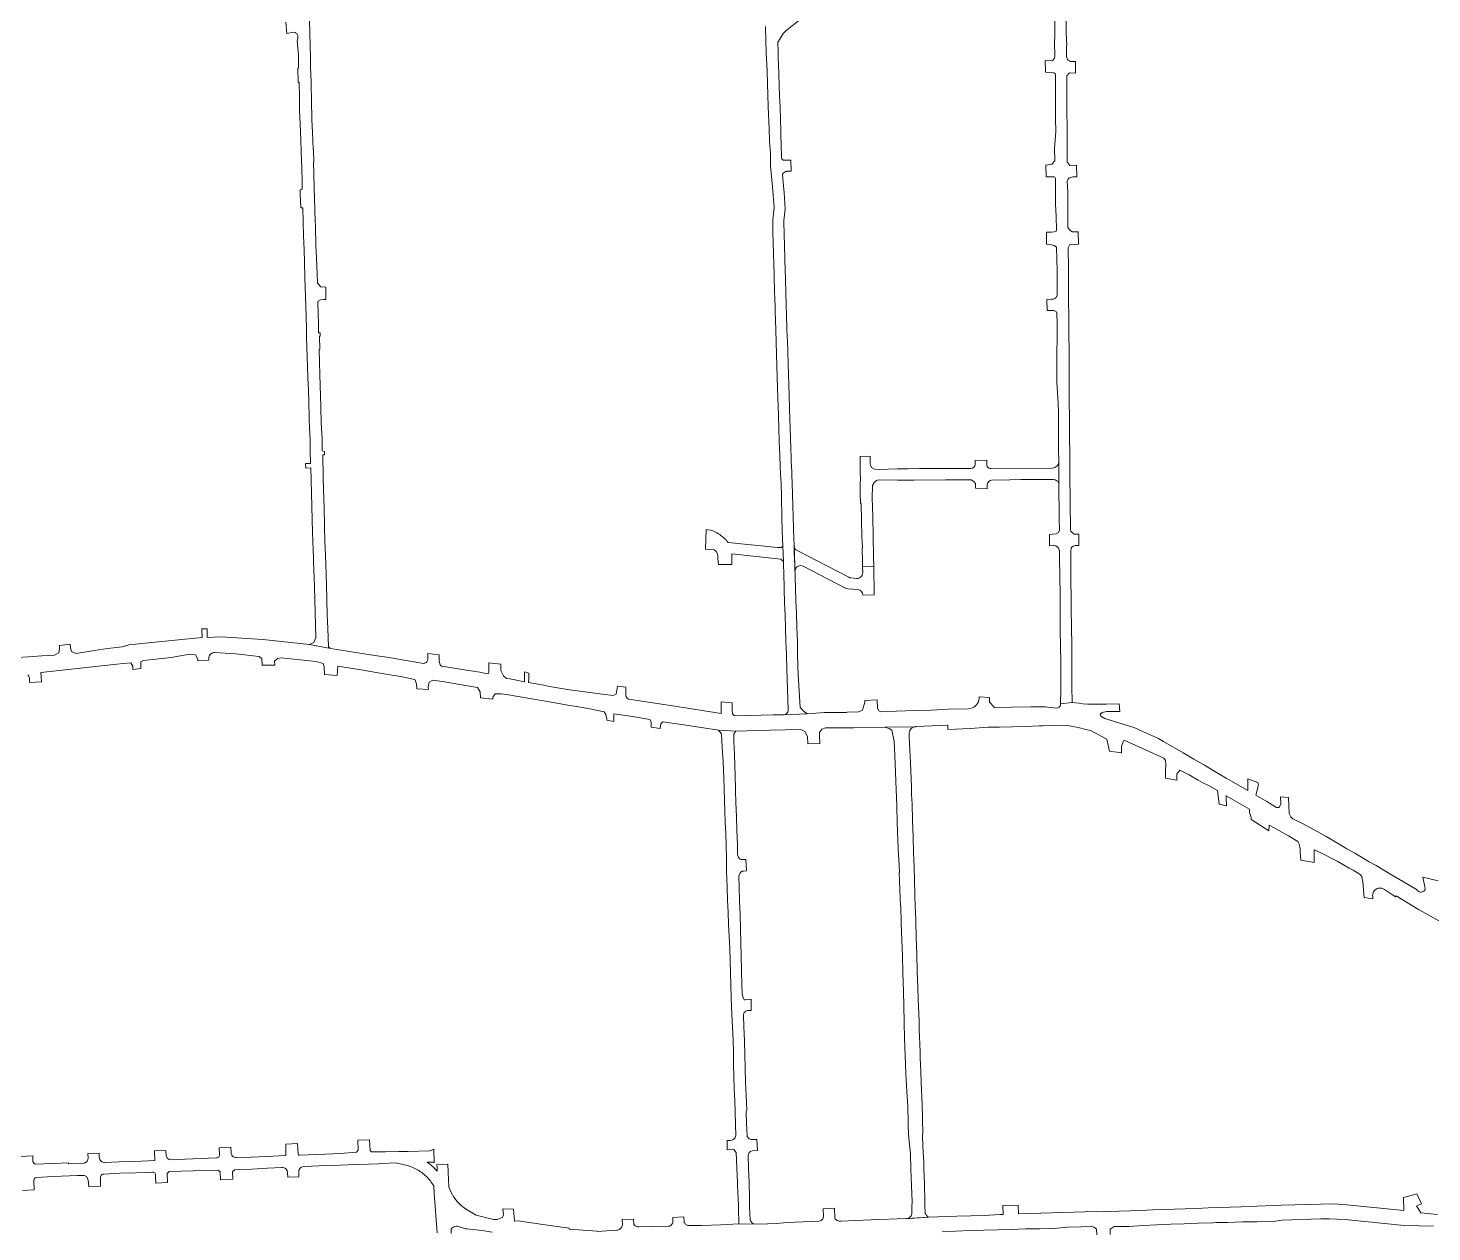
# Model space of a CAD drawing. Header units: inches. Extents: x 704148 to 723432, y 7075344 to 7101810.
# Drawn here: x 708689 to 710203, y 7090242 to 7091541 of the extents above; entities that cross this region are included whole.
import ezdxf

# ---------------------------------------------------------------- set-up
doc = ezdxf.new("R2010")
doc.units = ezdxf.units.IN
doc.header["$MEASUREMENT"] = 0
doc.layers.add('gisdb.gisadmin', color=7, linetype='Continuous', lineweight=9, true_color=0xccf5fc)

msp = doc.modelspace()

# ---------------------------------------------------------------- linework, layer by layer
at = {"layer": 'gisdb.gisadmin'}
for points in [[(708991.7751, 7091554.5661), (708992.4874, 7091538.8169), (708993.189, 7091518.8615), (708993.3454, 7091513.007), (708993.5278, 7091498.8293), (708993.9951, 7091482.7159), (708994.5129, 7091460.3981), (708994.8458, 7091445.3585), (708994.937, 7091442.3691), (708995.2094, 7091434.8899), (708995.4851, 7091428.7499), (708996.3188, 7091410.1735), (708996.56, 7091410.18), (708996.87, 7091396.37), (708996.7222, 7091396.37), (708997.0796, 7091383.0324), (708997.437, 7091369.6934), (708997.8566, 7091356.0925), (708998.1236, 7091347.6088), (708998.1284, 7091347.4052), (708998.2041, 7091342.6101), (708998.6766, 7091326.6171), (708999.2727, 7091306.6142), (708999.6847, 7091293.6201), (708999.7054, 7091292.9837), (709000.51, 7091275.84), (709000.99, 7091265.72), (709004.59, 7091261.76), (709009.8461, 7091261.5945), (709009.8461, 7091248.3501), (709007.82, 7091248.3), (709004.09, 7091247.8), (709001.8, 7091246.32), (709001.1259, 7091245.1766), (709001.5644, 7091232.7625), (709001.896, 7091222.413), (709002.1539, 7091212.17), (709003.74, 7091212.17), (709003.86, 7091208.67), (709003.26, 7091208.66), (709003.47, 7091194.44), (709002.6214, 7091194.428), (709003.0272, 7091180.3886), (709003.4666, 7091167.1621), (709004.5904, 7091132.4659), (709005.0432, 7091114.787), (709005.2851, 7091109.5433), (709005.8365, 7091097.4602), (709006.1229, 7091085.0709), (709008.37, 7091084.39), (709008.46, 7091080.55), (709006.71, 7091080.51), (709007.0601, 7091056.5179), (709007.116, 7091053.6091), (709007.2617, 7091046.0256), (709007.7145, 7091031.5325), (709007.9699, 7091024.9988), (709008.3968, 7091002.5423), (709008.8548, 7090987.5494), (709009.4041, 7090972.5643), (709010.154, 7090951.8934), (709010.5105, 7090940.583), (709011.4785, 7090907.9604), (709011.9121, 7090893.2971), (709012.7454, 7090873.4532), (709013.3954, 7090872.8082), (709014.171, 7090872.2516), (709015.0827, 7090871.8084), (708992.32, 7090876.22), (708997.08, 7090878.07), (708999.2, 7090883.37), (708997.57, 7090938.49), (708996.72, 7090965.46), (708996.6, 7090967.64), (708996.53, 7090968.89), (708995.5, 7090996.99), (708994.9722, 7091024.7517), (708994.38, 7091039.74), (708993.86, 7091066.81), (708988.351, 7091066.3359), (708988.1407, 7091071.1594), (708993.44, 7091071.4), (708993.11, 7091085.47), (708992.84, 7091097.16), (708992.6, 7091102.42), (708991.87, 7091118.24), (708991.79, 7091122.31), (708991.53, 7091135.38), (708991.05, 7091152.2), (708990.88, 7091155.32), (708990.17, 7091175.26), (708989.55, 7091196.71), (708989.23, 7091208.52), (708988.98, 7091220.05), (708988.76, 7091225.56), (708988.662, 7091229.77), (708987.885, 7091251.769), (708987.4, 7091271.77), (708986.84, 7091288.64), (708986.41, 7091301.84), (708985.89, 7091316.87), (708985.37, 7091332), (708985.13, 7091347.2), (708982.83, 7091347.13), (708982.14, 7091361.96), (708982.12, 7091366.01), (708984.49, 7091367.54), (708984.2644, 7091375.9615), (708983.8921, 7091389.8565), (708983.41, 7091407.85), (708982.82, 7091421), (708982.08, 7091437.48), (708981.63, 7091452.24), (708981.41, 7091467.39), (708981, 7091482.36), (708980.12, 7091482.31), (708979.57, 7091497.75), (708980.54, 7091497.79), (708980.35, 7091512.66), (708978.94, 7091527.38), (708979.66, 7091529.3), (708979.88, 7091530.26), (708979.79, 7091532.24), (708979.34, 7091533.69), (708978.67, 7091535.02), (708977.3385, 7091535.9406), (708976.758, 7091536.2724), (708974.82, 7091536.78), (708967.7084, 7091535.0054), (708966.6478, 7091547.3787)], [(709808.73, 7091548.42), (709808.85, 7091535.34), (709809.26, 7091522.46), (709808.9376, 7091522.4669), (709809.1987, 7091510.1428), (709809.33, 7091509.01), (709810.1, 7091507.39), (709810.72, 7091506.54), (709811.41, 7091505.96), (709812.15, 7091505.52), (709813.27, 7091505.15), (709814.45, 7091504.92), (709818.7015, 7091504.8522), (709818.7711, 7091492.5572), (709813.46, 7091492.62), (709812.64, 7091492.48), (709812, 7091492.24), (709811.38, 7091491.8), (709809.98, 7091490.36), (709809.527, 7091489.7258), (709809.33, 7091456.83), (709809.61, 7091428.85), (709809.92, 7091395.95), (709810.3518, 7091395.4875), (709812.73, 7091392.94), (709820.009, 7091393.0216), (709820.2757, 7091380.644), (709815.84, 7091380.54), (709811.46, 7091379.08), (709810.6051, 7091377.6516), (709809.82, 7091376.34), (709810.37, 7091363.96), (709810.55, 7091351.02), (709810.55, 7091325.82), (709811.5927, 7091324.3132), (709812.19, 7091323.45), (709815.29, 7091321.08), (709821.5584, 7091321.1264), (709821.8417, 7091307.9824), (709812.61, 7091307.46), (709811.5766, 7091305.56), (709810.69, 7091303.93), (709811.091, 7091281.5787), (709811.11, 7091280.17), (709811.2, 7091267.93), (709811.28, 7091255.93), (709811.35, 7091244.1), (709811.49, 7091232.05), (709811.61, 7091220), (709811.72, 7091208.11), (709811.87, 7091195.68), (709811.9767, 7091187.1484), (709811.93, 7091154.06), (709812.08, 7091137.05), (709812.38, 7091122.03), (709812.78, 7091059.86), (709813.43, 7090999.81), (709813.8645, 7090998.2889), (709814.7, 7090997.13), (709817.33, 7090995.21), (709818.72, 7090995.01), (709822.475, 7090995.0711), (709822.475, 7090982.769), (709818.79, 7090982.75), (709817.34, 7090982.49), (709816.15, 7090981.96), (709814.96, 7090981.14), (709814.06, 7090979.85), (709813.9574, 7090979.4122), (709813.61, 7090977.93), (709813.62, 7090966.05), (709813.75, 7090953.9), (709813.87, 7090941.61), (709814.03, 7090929.47), (709814.2311, 7090914.4713), (709814.751, 7090875.0452), (709814.84, 7090869.85), (709814.8539, 7090861.516), (709814.86, 7090857.85), (709814.76, 7090845.81), (709814.83, 7090830.81), (709815.22, 7090813.37), (709802.72, 7090812.03), (709802.8691, 7090826.7477), (709802.8894, 7090828.441), (709802.7791, 7090843.3182), (709802.8223, 7090860.0532), (709802.7266, 7090871.0188), (709802.2355, 7090894.9774), (709802.23, 7090900.5017), (709802.231, 7090913.7671), (709802.2089, 7090916.0434), (709802.04, 7090927.14), (709801.7633, 7090952.4766), (709801.6211, 7090965.8795), (709801.46, 7090976.71), (709800.89, 7090979.19), (709799.81, 7090980.61), (709798.71, 7090981.65), (709797.5, 7090982.39), (709796.29, 7090982.63), (709795.37, 7090982.68), (709790.8005, 7090982.6254), (709790.6645, 7090994.7987), (709798.05, 7090995.32), (709800.31, 7090996.88), (709801.4338, 7090999.2935), (709801.2684, 7091011.7893), (709801.1058, 7091024.7196), (709800.9448, 7091037.8397), (709800.9008, 7091043.6855), (709800.87, 7091046.29), (709800.73, 7091050.25), (709800.6926, 7091072.6316), (709800.56, 7091087.3), (709800.36, 7091117.13), (709800.29, 7091126.81), (709799.96, 7091136.22), (709798.5876, 7091159.0201), (709798.6113, 7091167.0454), (709798.615, 7091168.3121), (709798.6234, 7091171.1701), (709798.64, 7091176.78), (709798.97, 7091220.38), (709798.58, 7091234.57), (709795.44, 7091236.32), (709788.0172, 7091236.4074), (709787.9333, 7091248.3984), (709792.76, 7091248.42), (709795.15, 7091248.58), (709796.36, 7091249.27), (709797.38, 7091250.1), (709798.27, 7091251.29), (709798.485, 7091251.7401), (709799.02, 7091252.86), (709798.9179, 7091273.1327), (709798.89, 7091278.69), (709798.79, 7091291.65), (709798.32, 7091304.56), (709795.84, 7091306.6), (709791.32, 7091307.73), (709787.5177, 7091307.7862), (709787.4254, 7091320.9783), (709792.71, 7091321.04), (709795.84, 7091321.17), (709797.36, 7091321.5), (709798, 7091322.08), (709798.16, 7091323.04), (709797.91, 7091338.25), (709797.02, 7091350.86), (709797.06, 7091364.03), (709797.1, 7091378.83), (709796.98, 7091379.59), (709796.41, 7091380.21), (709795.59, 7091380.58), (709794.38, 7091380.71), (709787.0085, 7091380.5532), (709786.9192, 7091393.319), (709793.29, 7091394.31), (709796.48, 7091397.79), (709796.17, 7091411.22), (709797.49, 7091429.31), (709797.03, 7091443.35), (709797.17, 7091457.33), (709797.22, 7091464.47), (709797.11, 7091490.88), (709796.93, 7091491.7), (709796.58, 7091492.16), (709796.15, 7091492.47), (709794.94, 7091492.87), (709786.2191, 7091493.3536), (709786.1314, 7091505.8889), (709793.79, 7091505.84), (709795.95, 7091508.48), (709796.49, 7091510.2), (709796.49, 7091514.52), (709796.08, 7091522.4), (709796.64, 7091535.4), (709796.6295, 7091536.8877), (709796.1349, 7091560.226)], [(709519.9777, 7091548.9463), (709508.1323, 7091539.6171), (709506.5117, 7091538.2803), (709503.65, 7091535.61), (709497.65, 7091525.99), (709497.89, 7091514.66), (709497.99, 7091509.68), (709498.71, 7091492.55), (709498.72, 7091490.94), (709499.1289, 7091479.4473), (709499.55, 7091467.61), (709499.96, 7091455.81), (709500.72, 7091429.98), (709500.87, 7091425.95), (709501.24, 7091413.97), (709501.3512, 7091410.4536), (709501.6383, 7091407.0196), (709501.6321, 7091401.5746), (709501.65, 7091401.01), (709502.07, 7091400.04), (709502.8, 7091399.15), (709503.51, 7091398.58), (709504.5, 7091398.46), (709511.7039, 7091398.4881), (709511.9217, 7091386.6187), (709507.7868, 7091386.5487), (709507.5803, 7091386.538), (709507.3743, 7091386.5201), (709507.169, 7091386.4952), (709506.9647, 7091386.4631), (709506.7616, 7091386.4241), (709506.56, 7091386.378), (709506.3601, 7091386.325), (709506.1622, 7091386.2651), (709505.9664, 7091386.1985), (709505.7731, 7091386.1251), (709505.5824, 7091386.0451), (709505.3946, 7091385.9585), (709505.2099, 7091385.8655), (709505.0285, 7091385.7662), (709504.8507, 7091385.6606), (709504.6766, 7091385.549), (709504.5065, 7091385.4315), (709504.3405, 7091385.3081), (709504.1789, 7091385.1791), (709504.0218, 7091385.0446), (709503.8695, 7091384.9047), (709503.7221, 7091384.7597), (709503.5798, 7091384.6096), (709503.4428, 7091384.4547), (709503.3112, 7091384.2952), (709503.1852, 7091384.1312), (709503.0649, 7091383.963), (709502.9505, 7091383.7907), (709502.8421, 7091383.6146), (709502.7399, 7091383.4349), (709502.6439, 7091383.2517), (709502.5544, 7091383.0653), (709502.5184, 7091382.9832), (709503.7207, 7091370.9312), (709504.3518, 7091363.2608), (709505.5294, 7091346.0413), (709504.756, 7091339.4036), (709504.0599, 7091333.4286), (709504.06, 7091330.41), (709504.39, 7091319.74), (709504.7021, 7091305.5621), (709505.0499, 7091293.2482), (709505.1634, 7091289.2299), (709505.3767, 7091281.6791), (709505.7293, 7091269.1061), (709506.0898, 7091256.116), (709506.11, 7091255.64), (709506.69, 7091242.83), (709507.04, 7091230.09), (709507.41, 7091216.81), (709507.7887, 7091207.4438), (709507.93, 7091203.95), (709508.35, 7091191.87), (709508.79, 7091178.79), (709508.8324, 7091178.791), (709509.7172, 7091145.169), (709510.29, 7091130), (709511.28, 7091098.9), (709511.3755, 7091096.1055), (709511.43, 7091094.51), (709511.5342, 7091091.5072), (709512.14, 7091074.04), (709512.55, 7091062.18), (709512.7179, 7091057.3942), (709513.0258, 7091051.074), (709513.0563, 7091049.9227), (709513.4, 7091038.11), (709513.81, 7091025.82), (709514.18, 7091014.17), (709514.5, 7091001.72), (709514.9065, 7090989.7269), (709515.1082, 7090983.9172), (709515.897, 7090960.8121), (709517.1523, 7090924.0405), (709517.6646, 7090909.0611), (709518.1601, 7090894.5696), (709518.67, 7090879.66), (709518.7851, 7090866.0979), (709519.191, 7090852.5769), (709519.4834, 7090843.5603), (709521.79, 7090807.94), (709524.0989, 7090805.3995), (709525.08, 7090804.32), (709529.2527, 7090801.4245), (709504.57, 7090800.13), (709505.8, 7090800.64), (709506.8, 7090801.47), (709507.62, 7090802.33), (709508.23, 7090803.4), (709508.57, 7090804.42), (709508.6098, 7090804.7149), (709508.74, 7090805.68), (709507.27, 7090849.76), (709506.8, 7090865.44), (709506.35, 7090879.59), (709505.88, 7090893.76), (709505.36, 7090907.46), (709504.83, 7090921.42), (709504.53, 7090935.45), (709504.09, 7090954.55), (709503.8751, 7090960.2149), (709503.6704, 7090965.6114), (709503.6681, 7090965.6128), (709503.0419, 7090981.9573), (709502.7386, 7090989.8553), (709502.39, 7090998.9), (709501.92, 7091012.71), (709501.38, 7091035.8), (709501.04, 7091050.49), (709500.95, 7091054.15), (709500.24, 7091066.91), (709499.66, 7091081.16), (709499.14, 7091094.6), (709498.68, 7091109.89), (709498.28, 7091123.12), (709497.41, 7091152.3), (709496.11, 7091189.29), (709495.38, 7091214.71), (709495.0282, 7091226.7054), (709494.7937, 7091234.7024), (709494.6765, 7091238.7007), (709494.23, 7091250.9), (709494.1285, 7091254.8987), (709493.5836, 7091274.1881), (709493.2248, 7091286.8861), (709492.9565, 7091296.3835), (709492.8859, 7091298.8829), (709492.6318, 7091307.8805), (709492.5611, 7091310.3798), (709492.547, 7091310.8797), (709492.307, 7091319.3774), (709492.2222, 7091322.3766), (709492.21, 7091322.81), (709492.05, 7091334.04), (709493.61, 7091347.43), (709491.78, 7091369.74), (709489.53, 7091392.2933), (709489.68, 7091406.02), (709488.6, 7091418.94), (709488.38, 7091432.3), (709487.23, 7091456.36), (709486.83, 7091468.94), (709486.46, 7091480.93), (709486.03, 7091494.84), (709485.03, 7091514.69), (709484.7, 7091527.58), (709484.42, 7091542.84)], [(708665.46, 7090861.36), (708689.11, 7090862.62), (708703.33, 7090863.75), (708717.23, 7090864.65), (708721.8, 7090867.08), (708722.71, 7090871.65), (708722.5761, 7090875.0002), (708734.1208, 7090876.3353), (708734.37, 7090872.5), (708735.44, 7090868.51), (708740.65, 7090866.51), (708760.18, 7090869.49), (708774.38, 7090871.66), (708790.12, 7090873.68), (708797.38, 7090875.79), (708822.35, 7090878.26), (708847.49, 7090880.76), (708876.597, 7090883.584), (708876.2793, 7090892.7578), (708876.2749, 7090892.8867), (708881.791, 7090893.0591), (708881.96, 7090883.72), (708896.94, 7090884.41), (708942.11, 7090881.33), (708992.32, 7090876.22), (709015.0827, 7090871.8084), (709032.7818, 7090868.9072), (709048.9009, 7090866.2649), (709065.4234, 7090863.8665), (709078.35, 7090861.99), (709087.97, 7090860.34), (709103.149, 7090857.7395), (709115.2072, 7090855.6713), (709116.0206, 7090855.757), (709116.8096, 7090855.9725), (709117.5536, 7090856.3121), (709118.2333, 7090856.767), (709118.831, 7090857.3253), (709119.3311, 7090857.9726), (709119.7205, 7090858.6918), (709119.9892, 7090859.4643), (709120.13, 7090860.27), (709119.823, 7090866.3285), (709132.0303, 7090865.0657), (709132.34, 7090858), (709133.28, 7090853.95), (709134.8756, 7090852.8585), (709166.3886, 7090847.6566), (709176.088, 7090846.0612), (709178.9626, 7090845.3176), (709185.1299, 7090844.5567), (709185.94, 7090845.88), (709185.8545, 7090856.1731), (709198.7264, 7090854.8415), (709198.9, 7090847.94), (709201.45, 7090842.2), (709204.96, 7090839.48), (709208.48, 7090838.84), (709224.4, 7090835.95), (709224.19, 7090840.68), (709224.1042, 7090846.4878), (709229.0632, 7090845.2698), (709228.92, 7090839.12), (709228.74, 7090835.16), (709245.13, 7090832.18), (709251.2301, 7090830.769), (709261.9811, 7090828.9116), (709272.9252, 7090827.0216), (709286.93, 7090825.41), (709305.47, 7090823), (709319.81, 7090821.13), (709323.32, 7090822.4), (709324.4342, 7090831.0823), (709333.422, 7090829.8839), (709333.48, 7090821.31), (709333.68, 7090820.44), (709334.05, 7090819.48), (709334.8, 7090818.5), (709335.57, 7090817.67), (709336.59, 7090817.08), (709386.5411, 7090809.6656), (709436.5698, 7090801.4466), (709436.3566, 7090814.2758), (709448.3517, 7090813.2669), (709448.42, 7090805.02), (709448.67, 7090801.33), (709450.88, 7090798.99), (709467.288, 7090799.3829), (709492.4117, 7090800.0944), (709504.57, 7090800.13), (709529.2527, 7090801.4245), (709547.7969, 7090802.6444), (709571.8322, 7090802.8736), (709572.29, 7090802.89), (709584.65, 7090803.33), (709588.93, 7090805.3), (709591.56, 7090813.87), (709591.4832, 7090815.7271), (709604.8412, 7090816.2024), (709605.3, 7090806.85), (709606.46, 7090804.5), (709608.73, 7090803.36), (709625.55, 7090804.06), (709645.35, 7090804.89), (709663.178, 7090805.343), (709681.853, 7090806.328), (709703.6111, 7090806.7449), (709705.5207, 7090807.0252), (709707.3603, 7090807.6097), (709709.0815, 7090808.4831), (709710.6395, 7090809.6225), (709711.9934, 7090810.9981), (709713.1079, 7090812.574), (709713.9538, 7090814.3089), (709714.0414, 7090814.6008), (709714.1205, 7090815.4902), (709714.3108, 7090815.4977), (709714.509, 7090816.1575), (709714.7589, 7090818.0714), (709714.7114, 7090819.5543), (709725.992, 7090819.0222), (709726.03, 7090816.04), (709726.13, 7090813.77), (709731.29, 7090808.01), (709749.81, 7090808.42), (709771, 7090808.8), (709782.92, 7090808.81), (709786.55, 7090808.66), (709790.6, 7090808.17), (709795.46, 7090807.79), (709798.23, 7090807.48), (709799.82, 7090807.6), (709801.16, 7090808.4), (709801.99, 7090809.26), (709802.46, 7090810.39), (709802.72, 7090812.03), (709815.22, 7090813.37), (709818.78, 7090813.2), (709822.56, 7090812.79), (709826.67, 7090812.08), (709831.71, 7090811.64), (709844.78, 7090811.65), (709852.29, 7090811.65), (709865.7707, 7090812.1805), (709866.4976, 7090803.8733), (709852.06, 7090803.68), (709847.47, 7090802.8), (709845.51, 7090800.94), (709845.94, 7090798.76), (709850.42, 7090796.13), (709882.72, 7090786.33), (709892.12, 7090782.01), (709908.27, 7090774.59), (709913.63, 7090771.49), (709935.05, 7090759.07), (709946.42, 7090752.48), (709957.85, 7090745.74), (709968.94, 7090739.2), (709981.47, 7090731.92), (709983.81, 7090730.57), (710004.53, 7090718.54), (710004.53, 7090731.1654), (710015.6667, 7090727.036), (710016.15, 7090724.73), (710013.27, 7090713.47), (710025.07, 7090706.62), (710035.56, 7090700.28), (710038.62, 7090700.06), (710040.36, 7090704), (710039.988, 7090711.5509), (710048.7254, 7090710.9761), (710049.37, 7090693.58), (710050.96, 7090690.3), (710053.17, 7090688.09), (710063.08, 7090683.45), (710076.27, 7090676.02), (710089.15, 7090668.78), (710105.18, 7090659.5), (710111.56, 7090655.69), (710120.09, 7090650.9), (710135.47, 7090641.76), (710143.01, 7090637.56), (710157.92, 7090628.56), (710187.29, 7090611.33), (710187.16, 7090610.87), (710189.18, 7090609.57), (710190.5, 7090608.99), (710191.81, 7090608.99), (710193.33, 7090609.33), (710194.7, 7090610.05), (710195.54, 7090610.74), (710195.83, 7090611.75), (710195.91, 7090612.89), (710195.69, 7090614.92), (710194.3, 7090621.35), (710193.6163, 7090624.9415), (710210.2211, 7090620.9762)], [(710215.4, 7090575.3), (710201.71, 7090583.02), (710190.28, 7090589.46), (710188.9653, 7090590.2632), (710177.66, 7090597.17), (710164.84, 7090605), (710164.1171, 7090603.8073), (710152.24, 7090611.6), (710150.633, 7090612.5849), (710149.3896, 7090613.0357), (710148.0887, 7090613.2742), (710146.7662, 7090613.2938), (710145.4589, 7090613.0939), (710144.2027, 7090612.6801), (710143.0325, 7090612.0638), (710141.9806, 7090611.2621), (710141.0761, 7090610.2971), (710140.344, 7090609.1956), (710139.8047, 7090607.988), (710139.473, 7090606.7077), (710139.358, 7090605.3901), (710139.47, 7090604.03), (710139.7415, 7090601.826), (710130.2071, 7090602.9702), (710128.65, 7090619.95), (710128.23, 7090623.25), (710127.54, 7090625.69), (710125.9, 7090627.96), (710118.18, 7090632.46), (710114.12, 7090634.76), (710100.98, 7090642.19), (710083.56, 7090651.41), (710078.15, 7090653.7), (710077.4, 7090654.21), (710076.43, 7090654.52), (710076.3134, 7090640.813), (710061.7502, 7090643.5194), (710061.2701, 7090652.2301), (710061.1701, 7090655.4801), (710060.0701, 7090660.6801), (710058.4901, 7090663.5101), (710048.5301, 7090669.5801), (710038.1143, 7090675.3101), (710032.9585, 7090678.1467), (710027.5901, 7090681.1001), (710027.4789, 7090675.1803), (710008.1636, 7090687.128), (710008.28, 7090689.53), (710006.41, 7090694.83), (710006.5279, 7090698.2876), (709981.3349, 7090712.9299), (709981.32, 7090712.88), (709981.32, 7090710.85), (709981.8189, 7090702.0793), (709973.8213, 7090703.8566), (709971.8857, 7090718.4155), (709962.3307, 7090723.9666), (709956.09, 7090726.85), (709951.14, 7090729.81), (709941.45, 7090735.47), (709931.34, 7090740.44), (709928.1, 7090736.25), (709928.1377, 7090729.5559), (709916.0123, 7090731.9491), (709916, 7090732.51), (709915.77, 7090739.94), (709916.33, 7090746.47), (709915.7, 7090750.78), (709914.05, 7090753.32), (709894.83, 7090762.04), (709872.11, 7090772.34), (709870.47, 7090771.96), (709868.44, 7090765.87), (709868.3291, 7090759.3602), (709855.5681, 7090761.0846), (709852.63, 7090773.84), (709835.0117, 7090783.3828), (709830, 7090784.51), (709821.56, 7090786.55), (709810.04, 7090788.67), (709808.04, 7090788.97), (709783.41, 7090788.27), (709780.06, 7090788.17), (709764.52, 7090787.72), (709750.86, 7090787.17), (709736.84, 7090786.94), (709724.57, 7090786.74), (709705.35, 7090785.5), (709680.9781, 7090784.4812), (709681.0259, 7090789.1222), (709646.5984, 7090787.4311), (709646.1049, 7090787.4069), (709613.11, 7090786.94), (709579.77, 7090786.18), (709548.88, 7090786.18), (709545.05, 7090784.75), (709542.53, 7090781.25), (709542.53, 7090778.4), (709542.8753, 7090769.1322), (709529.8911, 7090768.9021), (709529.55, 7090776.98), (709526.9, 7090782.29), (709522.43, 7090784.44), (709489.32, 7090783.5), (709452.23, 7090782.45), (709433.63, 7090783.77), (709398.55, 7090789), (709373.35, 7090792.76), (709371.4, 7090790.61), (709370.62, 7090785.73), (709370.5919, 7090785.3882), (709360.8358, 7090786.8014), (709361.1, 7090792.79), (709359.32, 7090795.22), (709340.75, 7090798.36), (709320.7558, 7090801.2519), (709320.6983, 7090801.1526), (709320.5688, 7090792.8422), (709312.9968, 7090794.2859), (709313.03, 7090795.82), (709311.96, 7090800.39), (709310.35, 7090803.34), (709293.05, 7090806.87), (709278.21, 7090809.36), (709272.91, 7090810.28), (709251.08, 7090814.05), (709225.81, 7090818.42), (709204.67, 7090822.11), (709198.99, 7090822.94), (709192.55, 7090822.94), (709190.14, 7090819.18), (709190.1175, 7090817.16), (709176.6669, 7090818.5357), (709176.41, 7090825.13), (709173.41, 7090829.78), (709162.71, 7090831.54), (709152.24, 7090833.27), (709137.88, 7090835.64), (709125.33, 7090837.71), (709121.23, 7090835.25), (709120.42, 7090830.33), (709120.5683, 7090827.4528), (709107.9779, 7090828.2276), (709107.82, 7090833.59), (709105.91, 7090838.14), (709090.58, 7090841.5), (709079.22, 7090843.4), (709064.4, 7090845.89), (709050.13, 7090848.28), (709022.93, 7090852.86), (709022.1193, 7090842.6483), (709008.6059, 7090843.6618), (709008.29, 7090851.84), (709007.22, 7090855.65), (708999.32, 7090857.57), (708982.18, 7090859.4), (708961.72, 7090861.81), (708957.87, 7090860.84), (708954.67, 7090857.95), (708954.8751, 7090853.63), (708941.0726, 7090853.7851), (708940.75, 7090860.55), (708937.9, 7090863.22), (708912.55, 7090866.12), (708889.87, 7090867.46), (708888.82, 7090867.37), (708887.96, 7090867.1), (708886.95, 7090866.6), (708885.95, 7090865.91), (708885.16, 7090865.13), (708884.46, 7090864.11), (708884.07, 7090863.1), (708883.78, 7090861.97), (708883.76, 7090860.15), (708883.821, 7090859.1024), (708871.9406, 7090858.5684), (708871.87, 7090860.21), (708869.31, 7090864.97), (708863.09, 7090865.7), (708843.07, 7090862.2), (708813.1, 7090858.67), (708810.3, 7090857.27), (708810.4569, 7090850.2781), (708801.7215, 7090848.9099), (708801.57, 7090852.78), (708799.66, 7090856.45), (708784.56, 7090854.91), (708702.54, 7090845.83), (708703.1641, 7090835.6043), (708690.3274, 7090835.1764), (708690.31, 7090838.59), (708690.11, 7090840.1), (708689.86, 7090840.95), (708689.32, 7090842.06), (708688.45, 7090843.4)], [(708680.2836, 7090323.8839), (708693.722, 7090324.4302), (708693.94, 7090318.25), (708694.98, 7090316.58), (708696.17, 7090315.38), (708715.26, 7090316.2), (708732.1, 7090316.93), (708732.15, 7090315.86), (708747.94, 7090316.21), (708749.01, 7090316.4), (708750.1, 7090316.75), (708751.67, 7090317.93), (708752.39, 7090318.64), (708752.89, 7090319.54), (708753.31, 7090320.64), (708753.43, 7090321.84), (708753.2408, 7090326.8496), (708765.2691, 7090327.3386), (708765.44, 7090322.85), (708765.67, 7090321.6), (708766.08, 7090320.35), (708766.63, 7090319.42), (708767.71, 7090318.37), (708768.41, 7090317.9), (708769.49, 7090317.51), (708770.38, 7090317.28), (708771, 7090317.26), (708786.9465, 7090317.9723), (708803.7895, 7090318.5076), (708825.4775, 7090319.4007), (708825.117, 7090329.7714), (708837.4194, 7090330.2715), (708837.66, 7090324.91), (708837.94, 7090323.9), (708838.76, 7090322.33), (708839.88, 7090321.09), (708840.88, 7090320.39), (708842.13, 7090320.08), (708866.46, 7090321.12), (708892.09, 7090322.21), (708892.82, 7090322.34), (708893.5, 7090322.6), (708894.32, 7090323.14), (708894.9, 7090323.94), (708895.24, 7090324.82), (708895.36, 7090325.56), (708895.0055, 7090333.195), (708907.3488, 7090333.8548), (708907.6, 7090328.13), (708907.83, 7090326.62), (708908.38, 7090325.25), (708909.21, 7090324.17), (708910.32, 7090323.42), (708911.54, 7090322.89), (708912.3, 7090322.69), (708913.56, 7090322.54), (708929.39, 7090323.14), (708945.91, 7090323.77), (708966.06, 7090324.65), (708966.94, 7090325.53), (708966.655, 7090337.025), (708979.3986, 7090337.7062), (708980.17, 7090326.27), (708980.3, 7090325.64), (708980.77, 7090325.3), (708981.4724, 7090325.1485), (709009.4156, 7090326.3352), (709025.24, 7090327), (709042.93, 7090328.23), (709044.97, 7090330.5), (709044.5769, 7090341.1904), (709056.8999, 7090341.8491), (709057.58, 7090330.38), (709059.12, 7090328.63), (709074.34, 7090328.93), (709084.9652, 7090329.3759), (709088.3589, 7090329.0655), (709098.6, 7090329.27), (709122.01, 7090329.87), (709123.54, 7090330.23), (709125.12, 7090330.95), (709126.49, 7090331.72), (709126.55, 7090331.7783), (709126.9431, 7090317.0361), (709126.3949, 7090317.2902), (709125.4956, 7090317.5379), (709124.5678, 7090317.6343), (709119.2167, 7090317.5791), (709120.724, 7090316.5049), (709121.0626, 7090316.2537), (709122.6751, 7090315.0061), (709124.2448, 7090313.7048), (709125.4582, 7090312.6353), (709126.4334, 7090311.7253), (709127.2475, 7090310.9479), (709128.6778, 7090309.4949), (709129.7771, 7090308.3084), (709130.0182, 7090308.0392), (709129.9539, 7090313.2606), (709129.6692, 7090314.1489), (709129.3109, 7090314.8445), (709141.3936, 7090315.5768), (709141.83, 7090306.86), (709142.52, 7090291), (709142.8392, 7090290.1034), (709145.1932, 7090284.7521), (709148.1933, 7090279.7344), (709151.7932, 7090275.128), (709155.937, 7090271.0041), (709160.5608, 7090267.4265), (709172.0962, 7090260.4955), (709190.8768, 7090255.7209), (709194.43, 7090255.66), (709200.44, 7090257.85), (709201.53, 7090260.86), (709201.0374, 7090267.1827), (709212.4954, 7090266.742), (709213.5559, 7090253.9875), (709217.358, 7090254.17), (709243.926, 7090250.51), (709272.5475, 7090246.557), (709272.5813, 7090245.3699), (709302.527, 7090243.0774), (709302.7972, 7090242.9739), (709302.8013, 7090242.898), (709323.8052, 7090244.3338), (709324.7426, 7090244.3979), (709325.7261, 7090244.6289), (709326.6569, 7090245.0217), (709327.5085, 7090245.5651), (709328.257, 7090246.2436), (709328.881, 7090247.038), (709329.3629, 7090247.9259), (709329.689, 7090248.8821), (709329.8501, 7090249.8794), (709329.86, 7090249.88), (709329.7975, 7090255.6738), (709341.9668, 7090256.1953), (709341.97, 7090255.78), (709342.1395, 7090251.4644), (709342.182, 7090250.3842), (709342.8059, 7090249.636), (709343.5426, 7090248.9986), (709344.3728, 7090248.4889), (709345.2745, 7090248.1202), (709346.1515, 7090247.9134), (709347.0496, 7090247.8405), (709347.1624, 7090247.8406), (709347.7996, 7090247.8824), (709361.7502, 7090248.1356), (709379.8066, 7090248.4633), (709380.7986, 7090248.7555), (709381.7258, 7090249.2138), (709382.5605, 7090249.8244), (709383.278, 7090250.5693), (709383.8569, 7090251.4263), (709384.28, 7090252.37), (709384.1664, 7090258.0039), (709396.2731, 7090258.5227), (709396.3593, 7090253.6164), (709396.6552, 7090252.354), (709397.0912, 7090251.7014), (709397.6087, 7090251.1114), (709398.1988, 7090250.5939), (709398.8513, 7090250.1579), (709399.5552, 7090249.8107), (709400.2984, 7090249.5584), (709401.0682, 7090249.4053), (709401.8513, 7090249.354), (709402.6887, 7090249.3605), (709415.59, 7090249.4), (709436.01, 7090250.06), (709455.56, 7090250.94), (709472.03, 7090250.87), (709486.36, 7090250.93), (709486.36, 7090251.23), (709496.07, 7090251.47), (709507.53, 7090252.48), (709542.07, 7090254.15), (709544.34, 7090254.75), (709545.6, 7090255.93), (709546.04, 7090256.59), (709546.74, 7090258.64), (709546.3768, 7090267.1887), (709558.6657, 7090267.9103), (709558.98, 7090257.4), (709559.33, 7090256.6), (709560.48, 7090255.36), (709561.46, 7090254.69), (709562.56, 7090254.27), (709563.81, 7090253.92), (709565.41, 7090253.9), (709597.9, 7090255.46), (709636.45, 7090256.73), (709660.1, 7090258.34), (709690.81, 7090259.23), (709705.88, 7090259.68), (709720.75, 7090260.11), (709737.04, 7090261.17), (709740.65, 7090261.27), (709740.4176, 7090270.7537), (709740.5971, 7090270.756), (709757.0686, 7090271.1872), (709757.42, 7090261.76), (709769.41, 7090262.14), (709781.4, 7090262.53), (709793.4, 7090262.91), (709805.39, 7090263.3), (709817.38, 7090263.77), (709828.74, 7090264.21), (709830.63, 7090264.29), (709841.36, 7090264.18), (709853.56, 7090264.38), (709865.66, 7090264.78), (709877.65, 7090265.18), (709889.56, 7090265.6), (709901.67, 7090266.02), (709913.52, 7090266.44), (709925.63, 7090266.86), (709937.24, 7090267.23), (709949.48, 7090267.71), (709961.78, 7090268.19), (709973.57, 7090268.67), (709985.5, 7090269.05), (709997.46, 7090269.54), (710014.3, 7090270.15), (710032.76, 7090270.82), (710040.99, 7090271.07), (710083.01, 7090272.49), (710092.5247, 7090272.5822), (710102.0341, 7090272.2554), (710111.52, 7090271.51), (710172.96, 7090265.55), (710172.5158, 7090279.5458), (710182.3735, 7090281.969), (710186.9664, 7090283.5918), (710192.231, 7090272.4987), (710186.6726, 7090270.6726), (710191.2348, 7090263.0315), (710209.4234, 7090261.2107)], [(709130.0908, 7090241.5618), (709126.9153, 7090283.9166), (709126.3107, 7090291.9801), (709125.4721, 7090293.3632), (709124.5873, 7090294.7172), (709123.6574, 7090296.0407), (709122.6834, 7090297.3321), (709120.6077, 7090299.8129), (709119.5084, 7090300.9994), (709118.3697, 7090302.1482), (709117.1929, 7090303.2579), (709115.9795, 7090304.3274), (709114.7307, 7090305.3554), (709113.4479, 7090306.3408), (709112.1327, 7090307.2823), (709110.7865, 7090308.1791), (709109.4108, 7090309.0299), (709108.0073, 7090309.8339), (709106.5775, 7090310.5902), (709105.123, 7090311.2978), (709103.6455, 7090311.9561), (709102.1466, 7090312.5642), (709099.9195, 7090313.3547), (709099.0917, 7090313.6272), (709092.0061, 7090315.6033), (709084.76, 7090316.87), (709070.53, 7090316.29), (709066.69, 7090315.9), (709056.04, 7090315.57), (709041.09, 7090315.1), (709025.69, 7090314.48), (709010.3, 7090313.86), (708986.48, 7090312.95), (708984.65, 7090312.59), (708983.83, 7090312.27), (708982.95, 7090311.73), (708982.32, 7090311.27), (708981.21, 7090309.7), (708980.8, 7090308.59), (708980.67, 7090307.43), (708980.9144, 7090301.8127), (708968.7878, 7090301.3636), (708968.56, 7090306.06), (708968.46, 7090307.03), (708968.32, 7090307.78), (708968.06, 7090308.56), (708966.79, 7090310.27), (708965.94, 7090311.05), (708964.77, 7090311.56), (708963.65, 7090311.92), (708962.52, 7090311.97), (708947.08, 7090311.03), (708929.93, 7090309.98), (708911.7, 7090309.45), (708909.36, 7090307.63), (708909.5194, 7090299.1684), (708896.4497, 7090298.6844), (708895.87, 7090307.32), (708893.71, 7090309.09), (708866.86, 7090308.41), (708866.86, 7090308.3), (708840.87, 7090307.57), (708838.63, 7090305.55), (708839.0661, 7090295.6888), (708826.5106, 7090294.9997), (708826.27, 7090302.68), (708826.04, 7090304.63), (708825.76, 7090305.47), (708825.35, 7090306.17), (708824.7, 7090306.59), (708823.94, 7090306.77), (708822.95, 7090306.78), (708804.9, 7090305.97), (708787.49, 7090305.65), (708770.36, 7090304.77), (708769.2, 7090304.5), (708768.41, 7090304.2), (708767.68, 7090303.58), (708767.16, 7090302.63), (708766.8, 7090301.56), (708766.66, 7090300.16), (708766.65, 7090297.94), (708766.9173, 7090291.7288), (708754.3813, 7090291.0408), (708754.37, 7090291.23), (708753.67, 7090298.07), (708752.04, 7090301.87), (708749.51, 7090303.32), (708741.49, 7090303.06), (708733.23, 7090302.97), (708716.16, 7090302.21), (708696.89, 7090301.12), (708696.05, 7090300.67), (708695.77, 7090300.29), (708695.28, 7090299.29), (708695, 7090298.03), (708695.3941, 7090287.8032), (708682.639, 7090287.1031)], [(710205.046, 7090248.4441), (710173.47, 7090249.44), (710109.78, 7090255.6), (710101.076, 7090256.2841), (710092.3505, 7090256.5876), (710083.62, 7090256.51), (710041.5, 7090255.06), (710032.27, 7090253.68), (710014.27, 7090253.41), (709998.85, 7090253.09), (709982.81, 7090252.7), (709970.92, 7090252.56), (709966.82, 7090252.17), (709951.23, 7090251.69), (709936.18, 7090251.14), (709921.62, 7090250.6), (709906.52, 7090249.96), (709891.63, 7090249.15), (709876.31, 7090248.32), (709860.55, 7090248.21), (709856.2, 7090245.24), (709856.2, 7090239.6897)], [(709189.2808, 7090242.1637), (709178.4157, 7090243.9887), (709162.1804, 7090245.5647), (709160.7384, 7090245.5379), (709154.2428, 7090247.9989), (709153.017, 7090248.3826), (709151.7439, 7090248.5526), (709150.4603, 7090248.5041), (709149.2036, 7090248.2385), (709148.0102, 7090247.7634), (709146.9148, 7090247.0927), (709145.9491, 7090246.2458), (709145.1412, 7090245.2472), (709145.15, 7090240.73)], [(709841.7259, 7090239.0936), (709841.28, 7090245.17), (709838.78, 7090247.67), (709834.89, 7090248.51), (709825.05, 7090247.97), (709810.29, 7090247.39), (709795.23, 7090246.06), (709780.2, 7090245.82), (709780.07, 7090245.82), (709764.8, 7090245.57), (709749.57, 7090245.15), (709734.46, 7090244.74), (709719.76, 7090244.32), (709704.47, 7090243.88), (709689.74, 7090243.14), (709674.74, 7090242.35)]]:
    msp.add_lwpolyline(points, dxfattribs=at)
for points in [[(709588.9887, 7090965.2596), (709588.6861, 7090979.8056), (709588.8539, 7090980.1066), (709588.5511, 7090986.2917), (709588.26, 7090992.24), (709587.53, 7091028.16), (709586.78, 7091028.14), (709586.56, 7091039.45), (709586.31, 7091052.12), (709586.65, 7091052.13), (709586.58, 7091064.19), (709586.43, 7091075.58), (709586.3834, 7091078.9261), (709597.0665, 7091079.1877), (709597.0665, 7091071.547), (709597.0665, 7091070.9467), (709597.6245, 7091069.682), (709598.7673, 7091067.0922), (709601.9138, 7091065.1559), (709606.9966, 7091064.6718), (709626.5, 7091065.59), (709638.51, 7091065.69), (709650.49, 7091065.78), (709662.22, 7091065.78), (709673.0241, 7091065.8048), (709703.66, 7091065.77), (709705.84, 7091065.89), (709707.61, 7091066.36), (709708.65, 7091066.87), (709709.49, 7091067.65), (709710.3, 7091068.62), (709710.65, 7091069.44), (709710.6036, 7091074.6973), (709723.2017, 7091074.7497), (709723.22, 7091069.59), (709723.56, 7091068.11), (709724.25, 7091067.11), (709725.27, 7091066.28), (709726.39, 7091065.81), (709727.46, 7091065.74), (709793.48, 7091066.18), (709795.42, 7091066.52), (709796.47, 7091066.83), (709798.73, 7091068.56), (709799.94, 7091070.06), (709800.47, 7091071.15), (709800.6926, 7091072.6316), (709800.73, 7091050.25), (709799.92, 7091051.85), (709798.76, 7091052.79), (709796.84, 7091053.72), (709795.0098, 7091054.2269), (709791.9966, 7091054.1694), (709788.4404, 7091054.1448), (709771.9006, 7091054.0301), (709759.7505, 7091053.9459), (709747.93, 7091053.77), (709728.07, 7091053.48), (709726.66, 7091053.03), (709725.5, 7091052.26), (709724.47, 7091050.98), (709723.89, 7091049.95), (709723.5, 7091048.8), (709723.35, 7091047.55), (709723.4035, 7091044.1124), (709710.8657, 7091044.6334), (709710.78, 7091049.68), (709709.07, 7091051.94), (709707.45, 7091053.15), (709706.11, 7091053.58), (709700.4218, 7091053.6668), (709678.6, 7091053.65), (709644.48, 7091053.46), (709626.66, 7091053.37), (709606.16, 7091053.58), (709603.99, 7091052.99), (709601.82, 7091051.21), (709599.74, 7091047.55), (709599.51, 7091034.31), (709599.92, 7091014.26), (709600.83, 7090971.03), (709601.0311, 7090960.7145), (709589.0627, 7090960.3757), (709589.0629, 7090964.9225)], [(709503.0419, 7090981.9573), (709503.6681, 7090965.6128), (709502.5488, 7090966.3275), (709500.975, 7090967.9762), (709447.8252, 7090973.7921), (709448.1119, 7090962.3251), (709433.6319, 7090962.3464), (709433.0337, 7090968.9262), (709433.0015, 7090970.9072), (709432.3773, 7090973.716), (709431.233, 7090976.3166), (709429.05, 7090978.23), (709419.5377, 7090978.9586), (709420.3146, 7090999.9882), (709427.0457, 7090998.8664), (709429.8027, 7090997.4601), (709431.6751, 7090996.4198), (709433.6516, 7090995.2755), (709434.9, 7090994.5993), (709436.1483, 7090993.6631), (709437.7607, 7090992.3628), (709439.4771, 7090991.0104), (709440.8295, 7090989.7101), (709441.7137, 7090988.8258), (709442.702, 7090987.5775), (709443.8393, 7090985.9934), (709497.1235, 7090980.6906), (709501.1005, 7090980.5623)], [(709452.23, 7090782.45), (709450.08, 7090779.8), (709450.1, 7090771.67), (709450.67, 7090757.29), (709451.44, 7090734.05), (709451.75, 7090720.73), (709451.84, 7090718.57), (709452.38, 7090705.56), (709452.94, 7090690.35), (709453.44, 7090675.62), (709453.91, 7090660.32), (709454.24, 7090649.84), (709454.4, 7090648.33), (709454.78, 7090647.09), (709455.39, 7090646.01), (709456.11, 7090645.26), (709456.9, 7090644.65), (709458.11, 7090644.15), (709459.4, 7090643.98), (709463.242, 7090644.0931), (709463.6935, 7090631.7509), (709460.43, 7090631.66), (709459.11, 7090631.6), (709457.74, 7090630.44), (709456.66, 7090628.94), (709455.8, 7090627.46), (709455.55, 7090626.16), (709455.99, 7090614.6), (709456.41, 7090599.67), (709456.83, 7090584.83), (709457.26, 7090569.38), (709457.59, 7090554.62), (709458.07, 7090539.79), (709458.49, 7090524.42), (709458.91, 7090508.99), (709459.1, 7090499.57), (709459.68, 7090496.14), (709461.33, 7090492.88), (709462.48, 7090492.82), (709468.7827, 7090493.3416), (709468.9784, 7090481.3013), (709464.89, 7090481.16), (709463.18, 7090480.52), (709462.38, 7090479.97), (709461.34, 7090479.09), (709460.87, 7090478.18), (709460.42, 7090476.28), (709460.94, 7090463.64), (709461.48, 7090448.66), (709461.97, 7090433.73), (709462.29, 7090418.73), (709462.75, 7090403.86), (709463.4, 7090389.62), (709464.13, 7090373.72), (709463.57, 7090372.05), (709463.88, 7090359.33), (709464.56, 7090346.23), (709464.65, 7090345.46), (709466.7, 7090342.91), (709468.66, 7090342.06), (709470.52, 7090342.05), (709474.9653, 7090342.222), (709475.685, 7090330.2264), (709470, 7090329.91), (709468.05, 7090329.29), (709466.69, 7090327.98), (709465.91, 7090326.37), (709465.54, 7090324.71), (709466.08, 7090310.62), (709466.57, 7090296.03), (709466.95, 7090279.26), (709467.16, 7090269.95), (709467.85, 7090255.27), (709468.25, 7090254.29), (709468.7, 7090253.48), (709469.3, 7090252.6), (709470.13, 7090251.74), (709471.07, 7090251.16), (709472.03, 7090250.87), (709455.56, 7090250.94), (709455.23, 7090267.65), (709454.81, 7090281.7), (709454.58, 7090282.25), (709454.05, 7090295.48), (709453.41, 7090311.34), (709452.75, 7090327.9), (709450.2, 7090331.43), (709442.9269, 7090331.0351), (709442.7841, 7090341.0295), (709446.17, 7090341.15), (709447.92, 7090341.42), (709449.3, 7090341.96), (709450.56, 7090342.89), (709451.56, 7090344.01), (709452.1, 7090345.17), (709452.38, 7090346.43), (709451.9329, 7090358.0873), (709451.8875, 7090358.9063), (709451.58, 7090371.38), (709451.08, 7090384.19), (709450.58, 7090397.13), (709450.25, 7090409.95), (709449.91, 7090423.23), (709449.6, 7090436.43), (709449.31, 7090449.18), (709448.61, 7090463.35), (709448.1, 7090477), (709447.3644, 7090494.4262), (709446.8943, 7090509.4234), (709446.5751, 7090521.1389), (709446.2026, 7090535.3359), (709446.1873, 7090535.3355), (709445.6933, 7090548.3259), (709445.1905, 7090561.1501), (709444.42, 7090574.39), (709443.89, 7090587.12), (709443.43, 7090600.23), (709442.93, 7090614.28), (709442.33, 7090631.44), (709442.08, 7090644.94), (709441.79, 7090660.15), (709441.32, 7090672.18), (709440.86, 7090684.2), (709440.47, 7090696.24), (709440.08, 7090708.16), (709439.69, 7090720.2), (709439.29, 7090732.41), (709438.44, 7090749.55), (709437.6711, 7090765.0929), (709436.95, 7090779.67), (709433.63, 7090783.77)], [(709639.9737, 7090256.9699), (709636.45, 7090256.73), (709637.4592, 7090256.8997), (709638.4296, 7090257.2246), (709639.3374, 7090257.6968), (709640.048, 7090258.2216), (709640.0505, 7090258.2625), (709641.1095, 7090259.3557), (709641.4747, 7090259.8656), (709641.9686, 7090260.8679), (709642.2847, 7090261.9397), (709642.3465, 7090269.4675), (709642.3898, 7090274.7413), (709641.6699, 7090292.5411), (709641.1798, 7090309.6959), (709640.6945, 7090326.6821), (709638.7975, 7090343.4833), (709638.3253, 7090355.5254), (709638.277, 7090360.2674), (709637.8454, 7090377.7272), (709636.79, 7090393.79), (709635.87, 7090413.16), (709634.95, 7090432.52), (709634.42, 7090450.71), (709633.92, 7090468.68), (709633.53, 7090486.28), (709633.12, 7090501.86), (709632.61, 7090521.38), (709631.96, 7090540.14), (709631.4, 7090557.35), (709630.82, 7090575.44), (709630.21, 7090594.1), (709629.8, 7090594.08), (709629.09, 7090611.3), (709628.44, 7090630), (709628.94, 7090630.03), (709628.05, 7090644.74), (709627.93, 7090647.93), (709627.25, 7090665.28), (709626.51, 7090683.83), (709625.96, 7090701.62), (709625.43, 7090719.76), (709624.66, 7090738.04), (709623.97, 7090756.23), (709623.13, 7090771.49), (709620.42, 7090783.56), (709617.89, 7090785.53), (709614.2329, 7090786.6088), (709613.11, 7090786.94), (709646.1049, 7090787.4069), (709644.8508, 7090787.1922), (709643.6526, 7090786.7641), (709642.5463, 7090786.1355), (709641.5653, 7090785.3252), (709640.739, 7090784.3577), (709640.0922, 7090783.262), (709639.6444, 7090782.071), (709639.4091, 7090780.8206), (709639.3735, 7090779.9997), (709639.43, 7090779.18), (709639.4, 7090778.15), (709639.4773, 7090776.2635), (709640.33, 7090755.44), (709640.95, 7090740.1), (709641.68, 7090722.03), (709641.98, 7090714.2), (709642.48, 7090704), (709643.03, 7090686.37), (709643.59, 7090668.23), (709644.1, 7090651.83), (709644.57, 7090636.56), (709645.04, 7090621.5), (709645.42, 7090606.8), (709645.8974, 7090591.8076), (709645.9947, 7090588.7522), (709646.3748, 7090576.8152), (709646.9159, 7090559.8218), (709647.4875, 7090541.8309), (709648.06, 7090523.84), (709648.67, 7090505.88), (709649.1, 7090493.58), (709649.66, 7090477.34), (709649.9229, 7090469.6877), (709649.9816, 7090467.9823), (709650.22, 7090461.04), (709650.5337, 7090451.966), (709650.75, 7090445.71), (709650.8546, 7090442.7038), (709651.011, 7090438.2065), (709651.3, 7090429.92), (709651.79, 7090415.72), (709652.24, 7090403.75), (709653.16, 7090379.29), (709653.6001, 7090365.2809), (709653.7132, 7090361.6799), (709653.76, 7090360.19), (709654.01, 7090352.24), (709653.75, 7090344.68), (709654.55, 7090327.73), (709655.01, 7090317.83), (709655.23, 7090310.36), (709655.71, 7090293.83), (709656.12, 7090275.71), (709656.2597, 7090269.65), (709656.39, 7090264), (709656.63, 7090262.74), (709657.15, 7090261.56), (709657.92, 7090260.11), (709658.96, 7090258.93), (709660.1, 7090258.34)]]:
    msp.add_lwpolyline(points, close=True, dxfattribs=at)
msp.add_lwpolyline([(709515.1558, 7090982.5211, 0.271168658), (709518.3951, 7090977.3969), (709540.0199, 7090966.2079), (709574.1405, 7090948.5533, 0.098307581), (709576.3853, 7090947.9041), (709582.6241, 7090947.3695, 0.442194446), (709589.1363, 7090953.4003), (709589.0627, 7090960.3757), (709601.0311, 7090960.7145), (709601.6735, 7090929.6415), (709589.3913, 7090929.3011, 0.386347745), (709583.9039, 7090935.2159), (709572.9869, 7090936.1515, -0.09831292), (709570.7419, 7090936.8005), (709524.8487, 7090960.5465, 0.12246974), (709522.0316, 7090961.2172), (709522.0255, 7090961.2172, 0.419745032), (709516.0941, 7090955.0385), (709515.8968, 7090960.8118), (709515.3911, 7090975.6293), (709515.3637, 7090976.4308)], format="xyb", close=True, dxfattribs=at)

doc.saveas('drawing.dxf')
